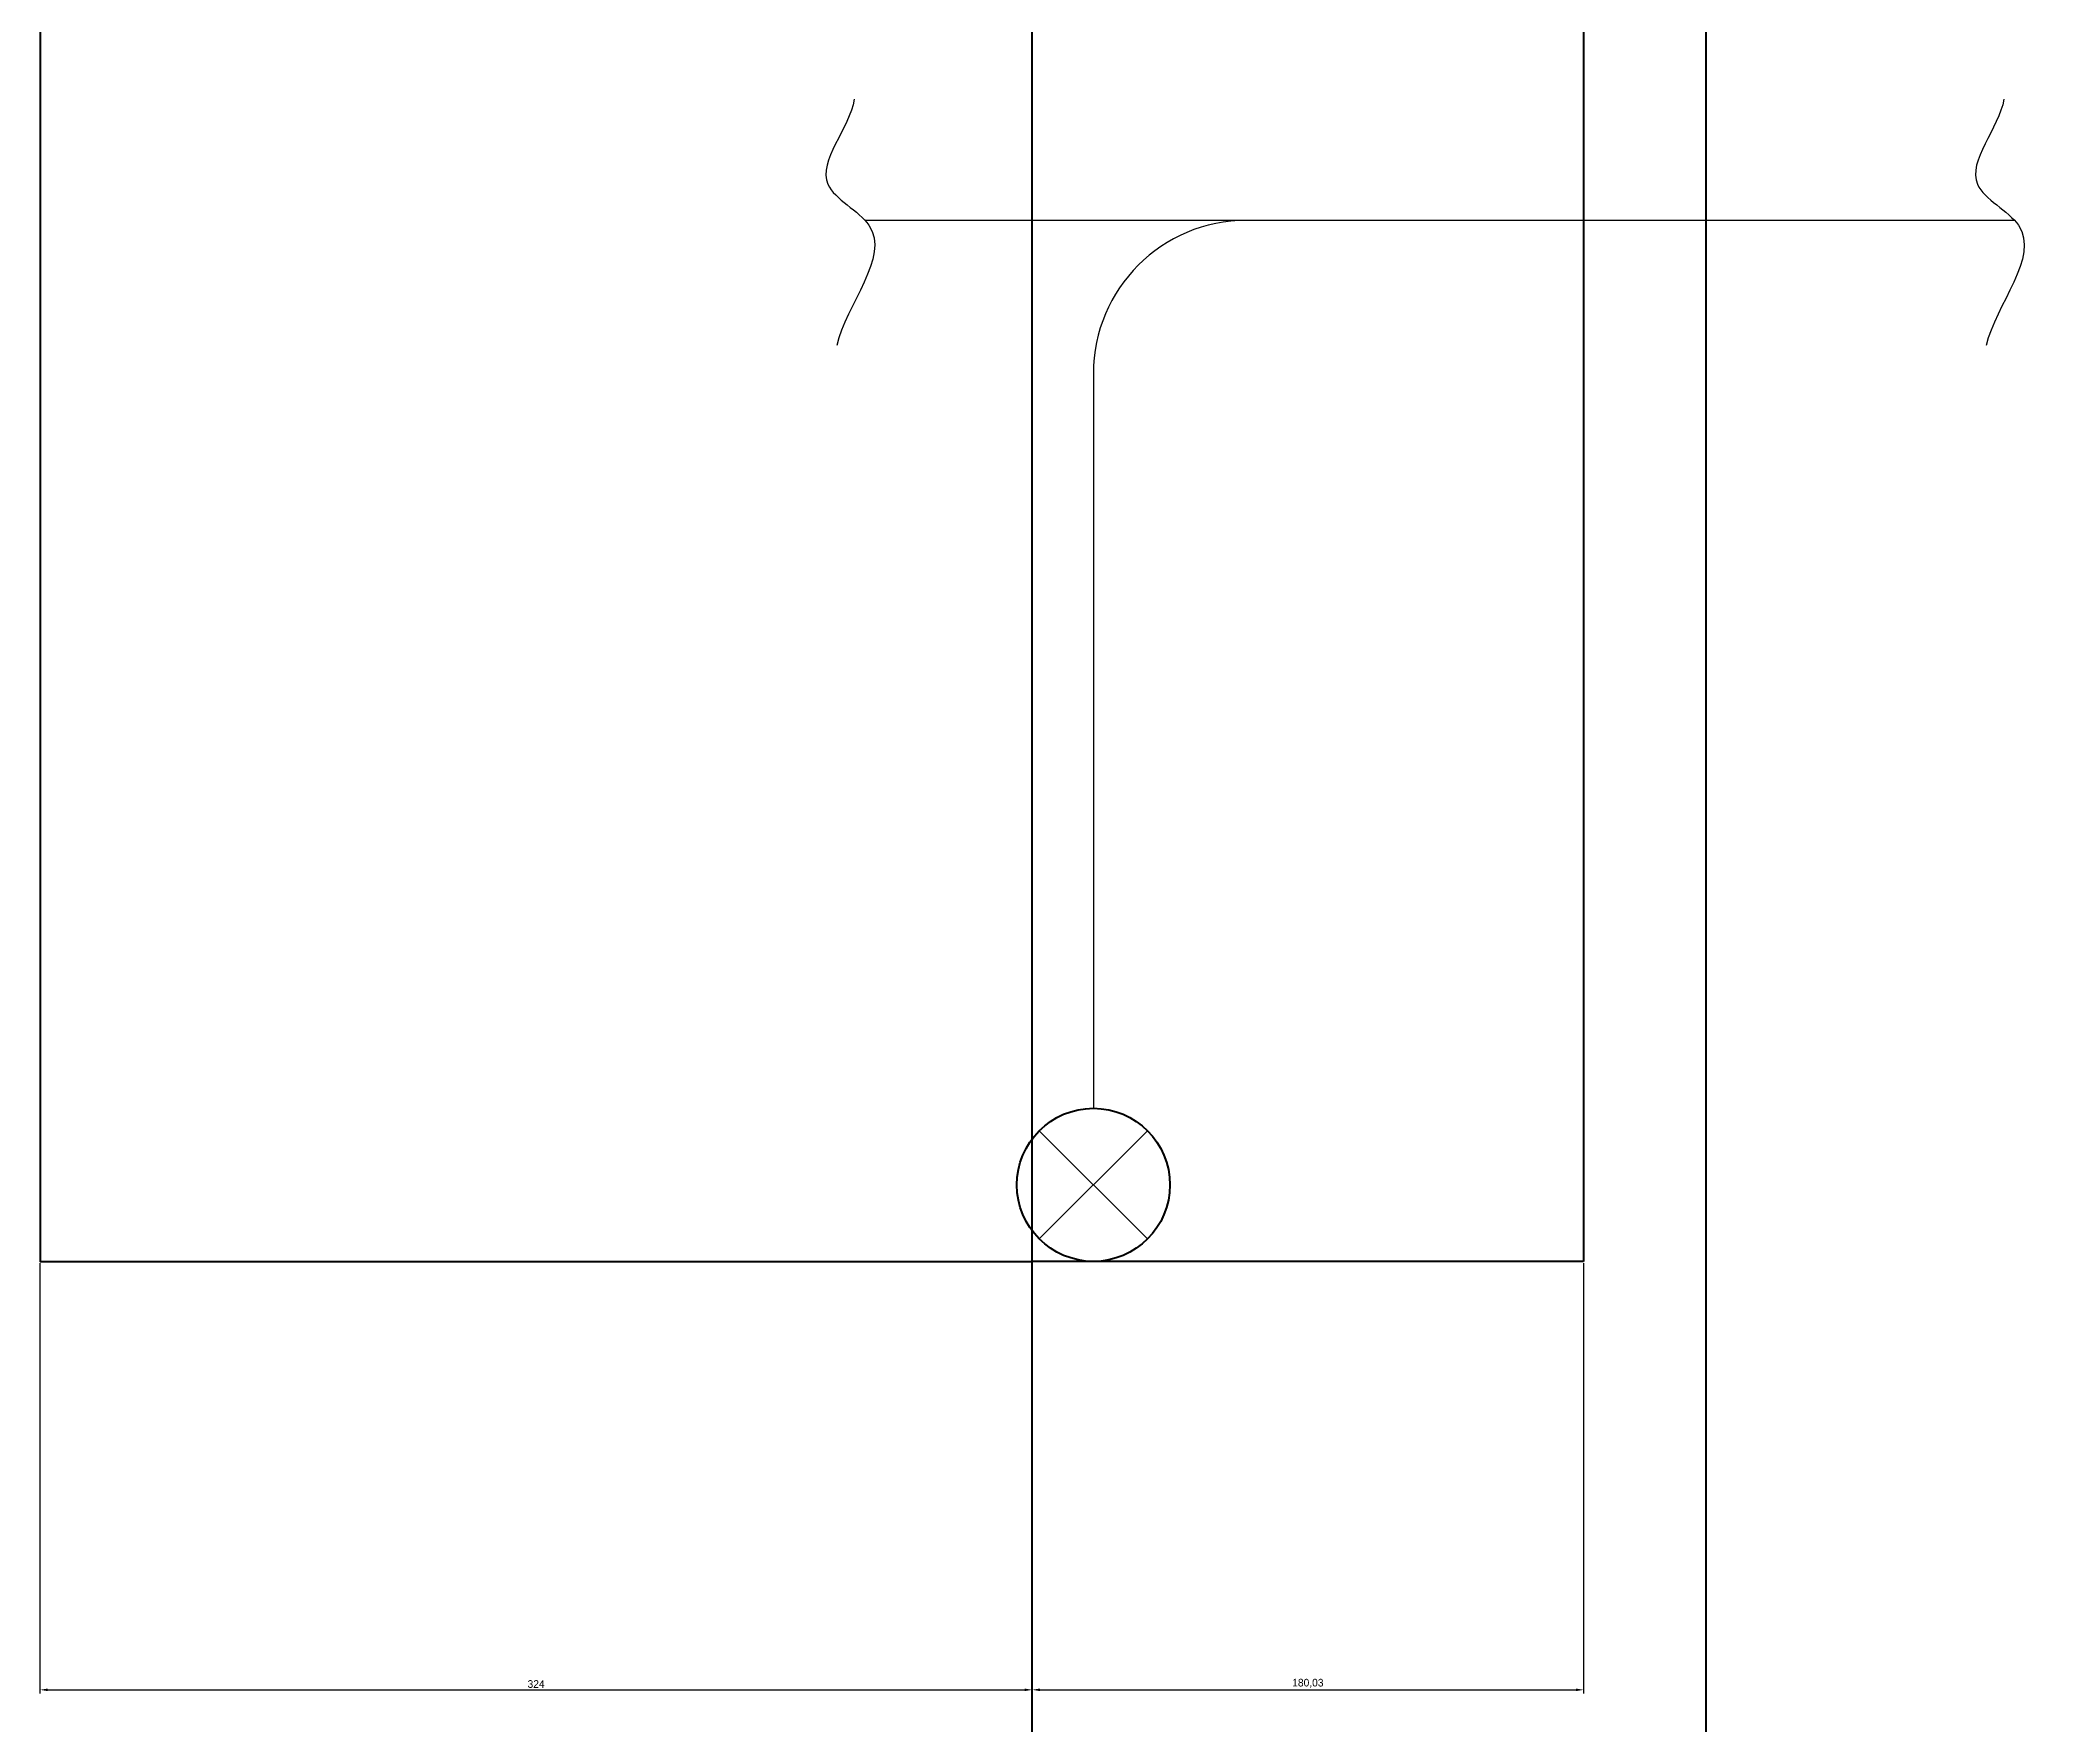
# Model space of a CAD drawing. Header units: millimetres. Extents: x 36689 to 81590, y -49198 to -25401.
# Drawn here: x 53469 to 54122, y -30029 to -29479 of the extents above; entities that cross this region are included whole.
import ezdxf

# ---------------------------------------------------------------- set-up
doc = ezdxf.new("R2010")
doc.units = ezdxf.units.MM
doc.header["$PDMODE"] = 34
doc.header["$PDSIZE"] = 25
for name, color, linetype in [('01 Черновое', 7, 'Continuous'), ('02 Розетки', 7, 'Continuous'), ('04 Освещение', 7, 'Continuous'), ('11 Привязка размеры', 7, 'Continuous')]:
    doc.layers.add(name, color=color, linetype=linetype)
doc.layers.add('04 Мебель', color=5, linetype='Continuous', true_color=0x0000ff)
doc.styles.add('QCADDimTextStyle', font='txt')
doc.dimstyles.new('QCADDimStyle', dxfattribs={"dimtxt": 2.5, "dimasz": 2.5, "dimexe": 1.25, "dimexo": 0.625, "dimtad": 1, "dimtoh": 1, "dimdec": 4, "dimzin": 0, "dimdsep": 46, "dimtxsty": 'QCADDimTextStyle', "dimcen": 0.09, "dimadec": 0, "dimazin": 0, "dimtfac": 1, "dimtdec": 4, "dimtofl": 0, "dimtmove": 0, "dimatfit": 3, "dimfxl": 1, "dimtolj": 1, "dimtzin": 0, "dimarcsym": 0})

# ---------------------------------------------------------------- blocks, each defined once
blk = doc.blocks.new('*D96')
at = {"layer": '11 Привязка размеры', "color": 0, "lineweight": -2}
for p, q in [((53469.11, -29879), (53469.11, -30019.55)), ((53793.11, -29879), (53793.11, -30019.55)), ((53471.61, -30018.3), (53790.61, -30018.3))]:
    blk.add_line(p, q, dxfattribs=at)
at = {"layer": '11 Привязка размеры', "color": 0}
for points in [[(53471.61, -30017.88), (53471.61, -30018.72), (53469.11, -30018.3)], [(53790.61, -30018.72), (53790.61, -30017.88), (53793.11, -30018.3)]]:
    blk.add_solid(points, dxfattribs=at)
at = {"layer": 'Defpoints', "color": 0}
for p in [(53469.11, -29878.38), (53793.11, -29878.38), (53793.11, -30018.3)]:
    blk.add_point(p, dxfattribs=at)
at = {"layer": '11 Привязка размеры', "color": 0, "insert": (53631.11, -30016.42), "char_height": 2.5, "attachment_point": 5, "style": 'QCADDimTextStyle'}
blk.add_mtext('324', dxfattribs=at)
blk = doc.blocks.new('*D97')
at = {"layer": '11 Привязка размеры', "color": 0, "lineweight": -2}
for p, q in [((53793.11, -29879), (53793.11, -30019.55)), ((53973.15, -29879), (53973.15, -30019.55)), ((53795.61, -30018.3), (53970.65, -30018.3))]:
    blk.add_line(p, q, dxfattribs=at)
at = {"layer": '11 Привязка размеры', "color": 0}
for points in [[(53795.61, -30017.88), (53795.61, -30018.72), (53793.11, -30018.3)], [(53970.65, -30018.72), (53970.65, -30017.88), (53973.15, -30018.3)]]:
    blk.add_solid(points, dxfattribs=at)
at = {"layer": 'Defpoints', "color": 0}
for p in [(53793.11, -29878.38), (53973.15, -29878.38), (53973.15, -30018.3)]:
    blk.add_point(p, dxfattribs=at)
at = {"layer": '11 Привязка размеры', "color": 0, "insert": (53883.13, -30016.19), "char_height": 2.5, "attachment_point": 5, "style": 'QCADDimTextStyle'}
blk.add_mtext('180,03', dxfattribs=at)

msp = doc.modelspace()

# ---------------------------------------------------------------- linework, layer by layer
at = {"layer": '01 Черновое', "lineweight": 40}
msp.add_lwpolyline([(53793.11174, -31338.379), (53793.11174, -28538.379), (54013.11174, -28538.379), (54013.11174, -31338.379)], close=True, dxfattribs=at)
at = {"layer": '02 Розетки', "ltscale": 5}
msp.add_line((54113.89723, -29538.379), (53738.52044, -29538.379), dxfattribs=at)
at = {"layer": '02 Розетки', "ltscale": 5, "flags": 128}
msp.add_lwpolyline([(53863.11174, -29538.379, 0.414213562), (53813.11174, -29588.379), (53813.11174, -29828.379)], format="xyb", dxfattribs=at)
at = {"layer": '04 Мебель', "lineweight": 40, "flags": 128}
for points in [[(53793.11174, -29028.379), (53469.11174, -29028.379), (53469.11174, -29878.379), (53793.11174, -29878.379)], [(53973.1462, -29878.379), (53793.11174, -29878.379), (53793.11174, -29028.379), (53973.1462, -29028.379)]]:
    msp.add_lwpolyline(points, close=True, dxfattribs=at)
at = {"layer": '04 Освещение', "color": 3, "true_color": 0x00ff00}
for p, q in [((53830.78941, -29871.05667), (53795.43407, -29835.70133)), ((53795.43407, -29871.05667), (53830.78941, -29835.70133))]:
    msp.add_line(p, q, dxfattribs=at)
at = {"layer": '04 Освещение', "color": 3, "lineweight": 40, "true_color": 0x00ff00}
msp.add_circle((53813.11174, -29853.379), 25, dxfattribs=at)
at = {"layer": '11 Привязка размеры', "start_tangent": (-0.158678095, -0.987330371), "end_tangent": (-0.213167075, -0.977015761)}
for points in [[(53735.02853, -29498.79463), (53726.40437, -29526.58358), (53739.81973, -29539.99894), (53729.27909, -29579.28676)], [(54110.40532, -29498.79463), (54101.78116, -29526.58358), (54115.19651, -29539.99894), (54104.65588, -29579.28676)]]:
    msp.add_spline(points, degree=3, dxfattribs=at)

# ---------------------------------------------------------------- dimensions: what is measured, and where the dimension line sits
at = {"layer": '11 Привязка размеры'}
for base, p1, p2, picture, middle in [((53793.11174, -30018.2986), (53469.11174, -29878.379), (53793.11174, -29878.379), '*D96', (53631.11174, -30016.4236)), ((53973.1462, -30018.2986), (53793.11174, -29878.379), (53973.1462, -29878.379), '*D97', (53883.12897, -30016.1855))]:
    dim = msp.add_linear_dim(base=base, p1=p1, p2=p2, dimstyle='QCADDimStyle', override={"dimtxt": 2.5, "dimasz": 2.5, "dimexe": 1.25, "dimexo": 0.625, "dimgap": 0.625, "dimtad": 1, "dimtih": 0, "dimtoh": 0, "dimdec": 2, "dimzin": 8, "dimdsep": 44, "dimcen": 2.5, "dimclrd": 0, "dimclre": 0, "dimclrt": 0, "dimtdec": 2, "dimtofl": 1, "dimtmove": 2, "dimfxl": 1, "dimfxlon": 0, "dimtolj": 0, "dimtzin": 8}, dxfattribs=at)
    dim.commit()
    dim.dimension.update_dxf_attribs({"geometry": picture, "text_midpoint": middle})

doc.saveas('drawing.dxf')
